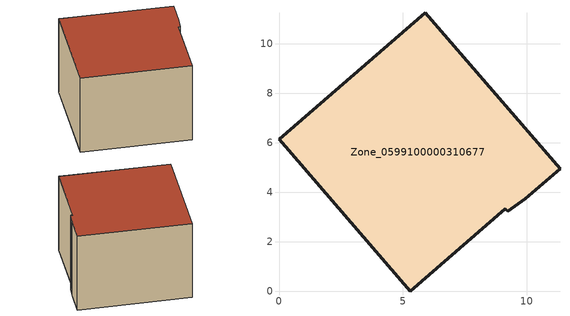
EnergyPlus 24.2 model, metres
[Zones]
Zone_0599100000310677
 floor ground (C_G): 0,6.13 5.9,11.25 11.35,4.96 9.94,3.73 9.24,3.23 9.14,3.34 5.31,0 z0
 wall outside (C_F): 5.9,11.25 0,6.13 5.31,0 9.14,3.34 9.24,3.23 9.94,3.73 11.35,4.96 5.9,11.25 z0:6.27
 roof outside (C_R): 9.24,3.23 9.94,3.73 11.35,4.96 5.9,11.25 0,6.13 5.31,0 9.14,3.34 z6.27
[BUILDING]
Pand.0599100000310677: North Axis=0; Terrain=City; Loads Convergence Tolerance Value=0.04; Temperature Convergence Tolerance Value=0.4; Solar Distribution=FullExterior; Maximum Number of Warmup Days=25; Minimum Number of Warmup Days=1
[Site:Location]
Rotterdam.The.Hague.AP_ZH_NLD Design_Conditions: Latitude=51.96; Longitude=4.45; Time Zone=1; Elevation=-4.5
[SITE:GROUNDTEMPERATURE:BUILDINGSURFACE]
18, 18, 18, 18, 18, 18, 18, 18, 18, 18, 18, 18
[MATERIAL] Thermal Absorptance=0.9; Solar Absorptance=0.7; Visible Absorptance=0.7
Name | Roughness | Thickness | Conductivity | Density | Specific Heat
G.TI.1946 | MediumSmooth | 0.15 | 1 | 540 | 1210
F.TI.1946 | Rough | 0.3 | 0.857143 | 1920 | 840
R.TI.1946 | MediumRough | 0.2 | 0.1 | 1500 | 1000
[CONSTRUCTION]
C_G: G.TI.1946
C_F: F.TI.1946
C_R: R.TI.1946
[ZONE]
Zone_0599100000310677: Type=1; Multiplier=1; Ceiling Height=Autocalculate; Volume=Autocalculate; Floor Area=autocalculate; Part of Total Floor Area=Yes
[ZONEINFILTRATION:DESIGNFLOWRATE]
Infil_Zone_0599100000310677: Zone or ZoneList or Space or SpaceList=Zone_0599100000310677; Schedule=AlwaysOn; Design Flow Rate Calculation Method=Flow/Area; Flow Rate per Floor Area=0.003; Constant Term Coefficient=1; Temperature Term Coefficient=0; Velocity Term Coefficient=0; Velocity Squared Term Coefficient=0
[HVACTEMPLATE:ZONE:IDEALLOADSAIRSYSTEM]
Zone_0599100000310677: Maximum Heating Supply Air Temperature=50; Minimum Cooling Supply Air Temperature=13; Maximum Heating Supply Air Humidity Ratio=0.0156; Minimum Cooling Supply Air Humidity Ratio=0.0077; Heating Limit=NoLimit; Cooling Limit=NoLimit; Dehumidification Control Type=ConstantSensibleHeatRatio; Cooling Sensible Heat Ratio=0.7; Dehumidification Setpoint=60; Humidification Control Type=None; Humidification Setpoint=30; Outdoor Air Method=None; Outdoor Air Flow Rate per Person=0.00944; Outdoor Air Flow Rate per Zone Floor Area=0; Outdoor Air Flow Rate per Zone=0; Demand Controlled Ventilation Type=None; Outdoor Air Economizer Type=NoEconomizer; Heat Recovery Type=None; Sensible Heat Recovery Effectiveness=0.7; Latent Heat Recovery Effectiveness=0.65
[ZONECONTROL:THERMOSTAT]
ThermostatControl_Zone_0599100000310677: Zone or ZoneList=Zone_0599100000310677; Control Type Schedule=DualSetpointControlType; Control 1=Thermostat_Zone_0599100000310677; Temperature Difference Between Cutout And Setpoint=0
[THERMOSTATSETPOINT:DUALSETPOINT]
Thermostat_Zone_0599100000310677: Heating Setpoint Temperature Schedule=HeatingSetpoint_Zone_0599100000310677; Cooling Setpoint Temperature Schedule=CoolingSetpoint_Zone_0599100000310677
[SCHEDULE:COMPACT]
HeatingSetpoint_Zone_0599100000310677: Through: 12/31, For: AllDays, Until: 24:00, 21
CoolingSetpoint_Zone_0599100000310677: Through: 12/31, For: AllDays, Until: 24:00, 24
DualSetpointControlType: Through: 12/31, For: AllDays, Until: 24:00, 4
AlwaysOn: Through: 12/31, For: AllDays, Until: 24:00, 1
